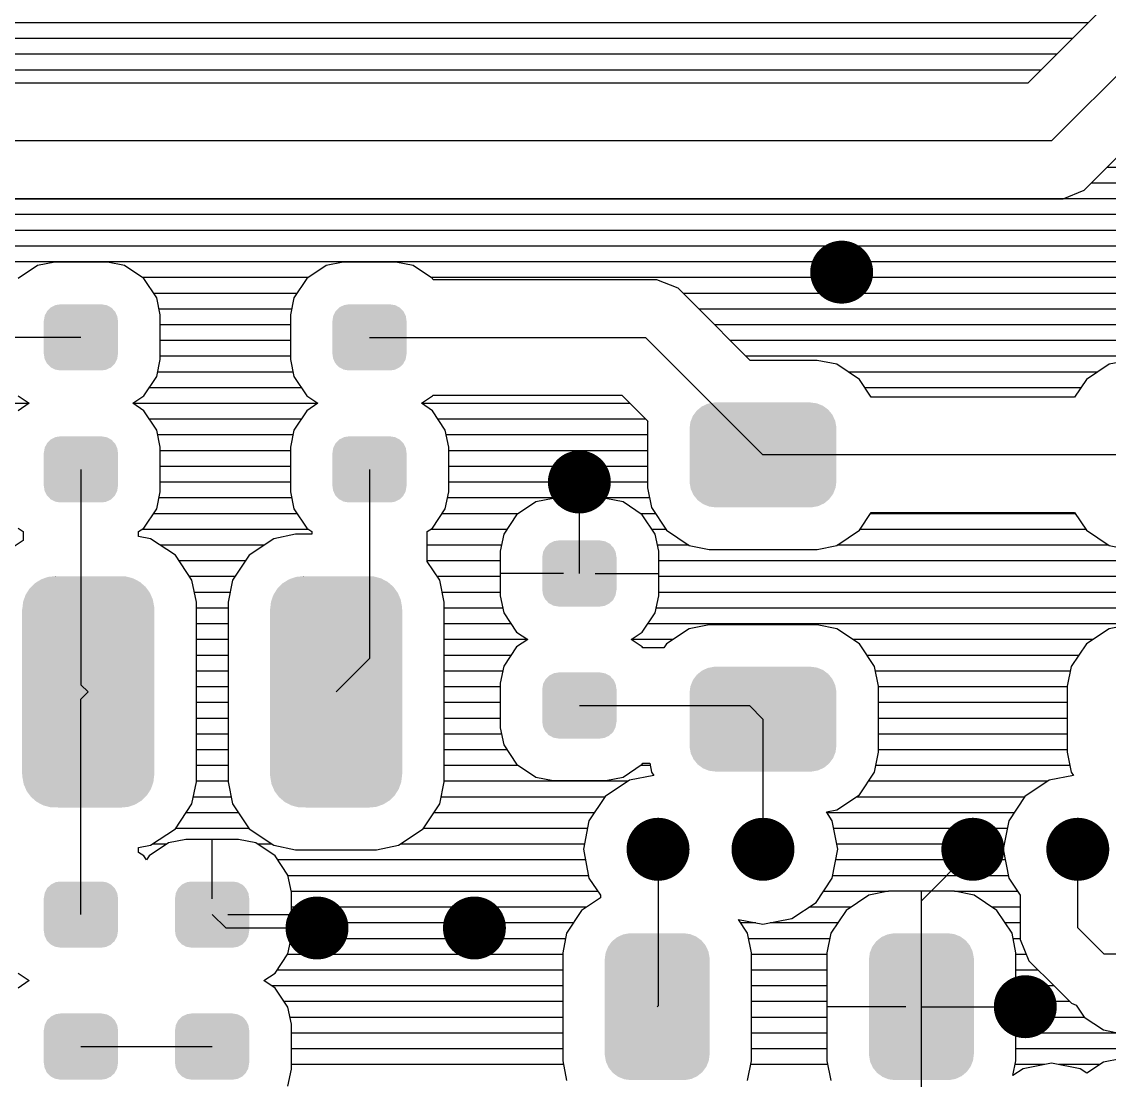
# Model space of a CAD drawing. Extents: x 295 to 953, y 10 to 290.
# Drawn here: x 609.2 to 639.47, y 106.62 to 136.09 of the extents above; entities that cross this region are included whole.
import ezdxf

# ---------------------------------------------------------------- set-up
doc = ezdxf.new("R2010")
doc.units = 0
doc.header["$LTSCALE"] = 5
doc.header["$MEASUREMENT"] = 0
doc.layers.get('0').update_dxf_attribs({"linetype": 'CONTINUOUS', "lineweight": 25})
doc.layers.add('DV-PEI-A6_BOT', color=7, linetype='CONTINUOUS')

msp = doc.modelspace()

# ---------------------------------------------------------------- linework, layer by layer
at = {"const_width": 0.876}
for points in [[(632.462, 129.117, -1), (631.586, 129.117, -1)], [(625.16, 123.275, -1), (624.284, 123.275, -1)], [(627.351, 113.052, -1), (626.474, 113.052, -1)], [(630.272, 113.052, -1), (629.395, 113.052, -1)], [(636.114, 113.052, -1), (635.237, 113.052, -1)], [(639.035, 113.052, -1), (638.158, 113.052, -1)], [(617.857, 110.861, -1), (616.981, 110.861, -1)], [(622.239, 110.861, -1), (621.363, 110.861, -1)], [(637.574, 108.67, -1), (636.698, 108.67, -1)]]:
    msp.add_lwpolyline(points, format="xyb", close=True, dxfattribs=at)
for points in [[(611.784, 128.036), (611.695, 128.128), (609.906, 128.036), (610.002, 128.128)], [(611.695, 128.128), (611.678, 128.138), (610.002, 128.128), (610.011, 128.138)], [(611.678, 128.138), (611.566, 128.197), (610.011, 128.138), (610.133, 128.197)], [(611.566, 128.197), (611.538, 128.201), (610.133, 128.197), (610.142, 128.201)], [(611.538, 128.201), (611.422, 128.221), (610.142, 128.201), (610.271, 128.221)], [(619.817, 128.036), (619.728, 128.128), (617.939, 128.036), (618.034, 128.128)], [(619.728, 128.128), (619.711, 128.138), (618.034, 128.128), (618.044, 128.138)], [(619.711, 128.138), (619.599, 128.197), (618.044, 128.138), (618.165, 128.197)], [(619.599, 128.197), (619.571, 128.201), (618.165, 128.197), (618.175, 128.201)], [(619.571, 128.201), (619.455, 128.221), (618.175, 128.201), (618.304, 128.221)], [(611.881, 126.839), (611.881, 127.762), (609.813, 126.839), (609.813, 127.762)], [(611.878, 127.762), (611.859, 127.892), (609.816, 127.762), (609.837, 127.892)], [(611.859, 127.892), (611.852, 127.906), (609.837, 127.892), (609.839, 127.906)], [(611.852, 127.906), (611.796, 128.023), (609.839, 127.906), (609.9, 128.023)], [(611.796, 128.023), (611.784, 128.036), (609.9, 128.023), (609.906, 128.036)], [(619.914, 126.839), (619.914, 127.762), (617.846, 126.839), (617.846, 127.762)], [(619.911, 127.762), (619.892, 127.892), (617.849, 127.762), (617.869, 127.892)], [(619.892, 127.892), (619.885, 127.906), (617.869, 127.892), (617.872, 127.906)], [(619.885, 127.906), (619.829, 128.023), (617.872, 127.906), (617.933, 128.023)], [(619.829, 128.023), (619.817, 128.036), (617.933, 128.023), (617.939, 128.036)], [(611.857, 126.71), (611.878, 126.839), (609.834, 126.71), (609.816, 126.839)], [(611.855, 126.695), (611.857, 126.71), (609.841, 126.695), (609.834, 126.71)], [(611.794, 126.578), (611.855, 126.695), (609.897, 126.578), (609.841, 126.695)], [(611.788, 126.566), (611.794, 126.578), (609.909, 126.566), (609.897, 126.578)], [(611.692, 126.473), (611.788, 126.566), (609.999, 126.473), (609.909, 126.566)], [(619.89, 126.71), (619.911, 126.839), (617.867, 126.71), (617.849, 126.839)], [(619.888, 126.695), (619.89, 126.71), (617.874, 126.695), (617.867, 126.71)], [(619.827, 126.578), (619.888, 126.695), (617.93, 126.578), (617.874, 126.695)], [(619.82, 126.566), (619.827, 126.578), (617.942, 126.566), (617.93, 126.578)], [(619.725, 126.473), (619.82, 126.566), (618.031, 126.473), (617.942, 126.566)], [(611.683, 126.464), (611.692, 126.473), (610.016, 126.464), (609.999, 126.473)], [(611.561, 126.405), (611.683, 126.464), (610.128, 126.405), (610.016, 126.464)], [(611.552, 126.4), (611.561, 126.405), (610.155, 126.4), (610.128, 126.405)], [(611.422, 126.381), (611.552, 126.4), (610.271, 126.381), (610.155, 126.4)], [(619.716, 126.464), (619.725, 126.473), (618.048, 126.464), (618.031, 126.473)], [(619.594, 126.405), (619.716, 126.464), (618.16, 126.405), (618.048, 126.464)], [(619.584, 126.4), (619.594, 126.405), (618.188, 126.4), (618.16, 126.405)], [(619.455, 126.381), (619.584, 126.4), (618.304, 126.381), (618.188, 126.4)], [(631.651, 125.289), (631.528, 125.379), (628.022, 125.289), (628.132, 125.379)], [(631.528, 125.379), (631.502, 125.398), (628.132, 125.379), (628.174, 125.398)], [(631.502, 125.398), (631.357, 125.456), (628.174, 125.398), (628.3, 125.456)], [(631.357, 125.456), (631.331, 125.466), (628.3, 125.456), (628.358, 125.466)], [(631.331, 125.466), (631.156, 125.489), (628.358, 125.466), (628.481, 125.489)], [(631.156, 125.489), (631.148, 125.49), (628.481, 125.489), (628.519, 125.49)], [(631.844, 124.979), (631.782, 125.113), (627.827, 124.979), (627.88, 125.113)], [(631.782, 125.113), (631.767, 125.146), (627.88, 125.113), (627.904, 125.146)], [(631.767, 125.146), (631.673, 125.262), (627.904, 125.146), (627.989, 125.262)], [(631.673, 125.262), (631.651, 125.289), (627.989, 125.262), (628.022, 125.289)], [(631.878, 124.759), (631.877, 124.797), (627.789, 124.759), (627.794, 124.797)], [(631.878, 123.299), (631.878, 124.759), (627.789, 123.299), (627.789, 124.759)], [(631.877, 124.797), (631.851, 124.942), (627.794, 124.797), (627.812, 124.942)], [(631.851, 124.942), (631.844, 124.979), (627.812, 124.942), (627.827, 124.979)], [(611.784, 124.361), (611.695, 124.454), (609.906, 124.361), (610.002, 124.454)], [(611.695, 124.454), (611.678, 124.463), (610.002, 124.454), (610.011, 124.463)], [(611.678, 124.463), (611.566, 124.522), (610.011, 124.463), (610.133, 124.522)], [(611.566, 124.522), (611.538, 124.527), (610.133, 124.522), (610.142, 124.527)], [(611.538, 124.527), (611.422, 124.546), (610.142, 124.527), (610.271, 124.546)], [(619.817, 124.361), (619.728, 124.454), (617.939, 124.361), (618.034, 124.454)], [(619.728, 124.454), (619.711, 124.463), (618.034, 124.454), (618.044, 124.463)], [(619.711, 124.463), (619.599, 124.522), (618.044, 124.463), (618.165, 124.522)], [(619.599, 124.522), (619.571, 124.527), (618.165, 124.522), (618.175, 124.527)], [(619.571, 124.527), (619.455, 124.546), (618.175, 124.527), (618.304, 124.546)], [(611.878, 124.088), (611.859, 124.217), (609.816, 124.088), (609.837, 124.217)], [(611.859, 124.217), (611.852, 124.232), (609.837, 124.217), (609.839, 124.232)], [(611.852, 124.232), (611.796, 124.349), (609.839, 124.232), (609.9, 124.349)], [(611.796, 124.349), (611.784, 124.361), (609.9, 124.349), (609.906, 124.361)], [(619.911, 124.088), (619.892, 124.217), (617.849, 124.088), (617.869, 124.217)], [(619.892, 124.217), (619.885, 124.232), (617.869, 124.217), (617.872, 124.232)], [(619.885, 124.232), (619.829, 124.349), (617.872, 124.232), (617.933, 124.349)], [(619.829, 124.349), (619.817, 124.361), (617.933, 124.349), (617.939, 124.361)], [(611.881, 123.165), (611.881, 124.088), (609.813, 123.165), (609.813, 124.088)], [(619.914, 123.165), (619.914, 124.088), (617.846, 123.165), (617.846, 124.088)], [(631.873, 123.261), (631.878, 123.299), (627.79, 123.261), (627.789, 123.299)], [(631.855, 123.116), (631.873, 123.261), (627.816, 123.116), (627.79, 123.261)], [(611.857, 123.035), (611.878, 123.165), (609.834, 123.035), (609.816, 123.165)], [(611.855, 123.02), (611.857, 123.035), (609.841, 123.02), (609.834, 123.035)], [(611.794, 122.903), (611.855, 123.02), (609.897, 122.903), (609.841, 123.02)], [(619.89, 123.035), (619.911, 123.165), (617.867, 123.035), (617.849, 123.165)], [(619.888, 123.02), (619.89, 123.035), (617.874, 123.02), (617.867, 123.035)], [(619.827, 122.903), (619.888, 123.02), (617.93, 122.903), (617.874, 123.02)], [(631.84, 123.08), (631.855, 123.116), (627.822, 123.08), (627.816, 123.116)], [(631.787, 122.945), (631.84, 123.08), (627.885, 122.945), (627.822, 123.08)], [(631.763, 122.912), (631.787, 122.945), (627.9, 122.912), (627.885, 122.945)], [(631.677, 122.796), (631.763, 122.912), (627.994, 122.796), (627.9, 122.912)], [(611.788, 122.891), (611.794, 122.903), (609.909, 122.891), (609.897, 122.903)], [(611.692, 122.798), (611.788, 122.891), (609.999, 122.798), (609.909, 122.891)], [(611.683, 122.789), (611.692, 122.798), (610.016, 122.789), (609.999, 122.798)], [(611.561, 122.73), (611.683, 122.789), (610.128, 122.73), (610.016, 122.789)], [(611.552, 122.725), (611.561, 122.73), (610.155, 122.725), (610.128, 122.73)], [(611.422, 122.706), (611.552, 122.725), (610.271, 122.706), (610.155, 122.725)], [(619.82, 122.891), (619.827, 122.903), (617.942, 122.891), (617.93, 122.903)], [(619.725, 122.798), (619.82, 122.891), (618.031, 122.798), (617.942, 122.891)], [(619.716, 122.789), (619.725, 122.798), (618.048, 122.789), (618.031, 122.798)], [(619.594, 122.73), (619.716, 122.789), (618.16, 122.73), (618.048, 122.789)], [(619.584, 122.725), (619.594, 122.73), (618.188, 122.725), (618.16, 122.73)], [(619.455, 122.706), (619.584, 122.725), (618.304, 122.706), (618.188, 122.725)], [(631.645, 122.769), (631.677, 122.796), (628.016, 122.769), (627.994, 122.796)], [(631.535, 122.679), (631.645, 122.769), (628.139, 122.679), (628.016, 122.769)], [(631.493, 122.66), (631.535, 122.679), (628.165, 122.66), (628.139, 122.679)], [(631.367, 122.602), (631.493, 122.66), (628.31, 122.602), (628.165, 122.66)], [(631.309, 122.592), (631.367, 122.602), (628.336, 122.592), (628.31, 122.602)], [(631.186, 122.57), (631.309, 122.592), (628.511, 122.57), (628.336, 122.592)], [(631.148, 122.569), (631.186, 122.57), (628.519, 122.569), (628.511, 122.57)], [(625.727, 121.334), (625.671, 121.451), (623.714, 121.334), (623.775, 121.451)], [(625.671, 121.451), (625.659, 121.463), (623.775, 121.451), (623.781, 121.463)], [(625.659, 121.463), (625.57, 121.556), (623.781, 121.463), (623.876, 121.556)], [(625.57, 121.556), (625.553, 121.565), (623.876, 121.556), (623.886, 121.565)], [(625.553, 121.565), (625.441, 121.624), (623.886, 121.565), (624.007, 121.624)], [(625.441, 121.624), (625.413, 121.629), (624.007, 121.624), (624.017, 121.629)], [(625.413, 121.629), (625.297, 121.649), (624.017, 121.629), (624.146, 121.649)], [(625.756, 120.267), (625.756, 121.19), (623.688, 120.267), (623.688, 121.19)], [(625.753, 121.19), (625.734, 121.319), (623.691, 121.19), (623.711, 121.319)], [(625.734, 121.319), (625.727, 121.334), (623.711, 121.319), (623.714, 121.334)], [(612.531, 120.457), (612.486, 120.496), (609.564, 120.457), (609.627, 120.496)], [(612.486, 120.496), (612.352, 120.566), (609.627, 120.496), (609.74, 120.566)], [(612.352, 120.566), (612.302, 120.593), (609.74, 120.566), (609.816, 120.593)], [(612.302, 120.593), (612.148, 120.634), (609.816, 120.593), (609.935, 120.634)], [(612.148, 120.634), (612.102, 120.646), (609.935, 120.634), (610.05, 120.646)], [(612.102, 120.646), (611.895, 120.652), (610.05, 120.646), (610.115, 120.652)], [(610.206, 120.652), (610.141, 120.655), (610.115, 120.652), (610.141, 120.655)], [(619.431, 120.457), (619.385, 120.496), (616.463, 120.457), (616.526, 120.496)], [(619.385, 120.496), (619.252, 120.566), (616.526, 120.496), (616.639, 120.566)], [(619.252, 120.566), (619.202, 120.593), (616.639, 120.566), (616.716, 120.593)], [(619.202, 120.593), (619.047, 120.634), (616.716, 120.593), (616.835, 120.634)], [(619.047, 120.634), (619.002, 120.646), (616.835, 120.634), (616.95, 120.646)], [(619.002, 120.646), (618.795, 120.652), (616.95, 120.646), (617.014, 120.652)], [(617.105, 120.652), (617.041, 120.655), (617.014, 120.652), (617.041, 120.655)], [(612.791, 120.136), (612.766, 120.195), (609.306, 120.136), (609.343, 120.195)], [(612.766, 120.195), (612.68, 120.311), (609.343, 120.195), (609.417, 120.311)], [(612.68, 120.311), (612.643, 120.361), (609.417, 120.311), (609.467, 120.361)], [(612.643, 120.361), (612.531, 120.457), (609.467, 120.361), (609.564, 120.457)], [(619.691, 120.136), (619.665, 120.195), (616.206, 120.136), (616.243, 120.195)], [(619.665, 120.195), (619.579, 120.311), (616.243, 120.195), (616.316, 120.311)], [(619.579, 120.311), (619.542, 120.361), (616.316, 120.311), (616.367, 120.361)], [(619.542, 120.361), (619.431, 120.457), (616.367, 120.361), (616.463, 120.457)], [(625.732, 120.137), (625.753, 120.267), (623.709, 120.137), (623.691, 120.267)], [(612.886, 119.801), (612.86, 119.941), (609.222, 119.801), (609.237, 119.941)], [(612.86, 119.941), (612.848, 120.005), (609.237, 119.941), (609.26, 120.005)], [(612.848, 120.005), (612.791, 120.136), (609.26, 120.005), (609.306, 120.136)], [(619.786, 119.801), (619.76, 119.941), (616.121, 119.801), (616.137, 119.941)], [(619.76, 119.941), (619.748, 120.005), (616.137, 119.941), (616.159, 120.005)], [(619.748, 120.005), (619.691, 120.136), (616.159, 120.005), (616.206, 120.136)], [(625.73, 120.123), (625.732, 120.137), (623.716, 120.123), (623.709, 120.137)], [(625.669, 120.006), (625.73, 120.123), (623.772, 120.006), (623.716, 120.123)], [(625.662, 119.993), (625.669, 120.006), (623.784, 119.993), (623.772, 120.006)], [(625.567, 119.901), (625.662, 119.993), (623.873, 119.901), (623.784, 119.993)], [(625.558, 119.892), (625.567, 119.901), (623.89, 119.892), (623.873, 119.901)], [(625.436, 119.832), (625.558, 119.892), (624.002, 119.832), (623.89, 119.892)], [(612.892, 115.135), (612.892, 119.732), (609.211, 115.135), (609.211, 119.732)], [(612.889, 119.735), (612.886, 119.801), (609.214, 119.735), (609.222, 119.801)], [(612.889, 119.732), (612.889, 119.735), (609.214, 119.732), (609.214, 119.735)], [(619.791, 115.135), (619.791, 119.732), (616.111, 115.135), (616.111, 119.732)], [(619.788, 119.735), (619.786, 119.801), (616.113, 119.735), (616.121, 119.801)], [(619.788, 119.732), (619.788, 119.735), (616.113, 119.732), (616.113, 119.735)], [(625.426, 119.828), (625.436, 119.832), (624.03, 119.828), (624.002, 119.832)], [(625.297, 119.808), (625.426, 119.828), (624.146, 119.808), (624.03, 119.828)], [(631.502, 118.043), (631.357, 118.101), (628.174, 118.043), (628.3, 118.101)], [(631.357, 118.101), (631.331, 118.111), (628.3, 118.101), (628.358, 118.111)], [(631.331, 118.111), (631.156, 118.134), (628.358, 118.111), (628.481, 118.134)], [(631.156, 118.134), (631.148, 118.135), (628.481, 118.134), (628.519, 118.135)], [(625.727, 117.659), (625.671, 117.776), (623.714, 117.659), (623.775, 117.776)], [(625.671, 117.776), (625.659, 117.789), (623.775, 117.776), (623.781, 117.789)], [(625.659, 117.789), (625.57, 117.882), (623.781, 117.789), (623.876, 117.882)], [(625.57, 117.882), (625.553, 117.891), (623.876, 117.882), (623.886, 117.891)], [(625.553, 117.891), (625.441, 117.95), (623.886, 117.891), (624.007, 117.95)], [(625.441, 117.95), (625.413, 117.954), (624.007, 117.95), (624.017, 117.954)], [(625.413, 117.954), (625.297, 117.974), (624.017, 117.954), (624.146, 117.974)], [(631.782, 117.758), (631.767, 117.791), (627.88, 117.758), (627.904, 117.791)], [(631.767, 117.791), (631.673, 117.907), (627.904, 117.791), (627.989, 117.907)], [(631.673, 117.907), (631.651, 117.934), (627.989, 117.907), (628.022, 117.934)], [(631.651, 117.934), (631.528, 118.024), (628.022, 117.934), (628.132, 118.024)], [(631.528, 118.024), (631.502, 118.043), (628.132, 118.024), (628.174, 118.043)], [(625.756, 116.592), (625.756, 117.515), (623.688, 116.592), (623.688, 117.515)], [(625.753, 117.515), (625.734, 117.645), (623.691, 117.515), (623.711, 117.645)], [(625.734, 117.645), (625.727, 117.659), (623.711, 117.645), (623.714, 117.659)], [(631.877, 117.442), (631.851, 117.587), (627.794, 117.442), (627.812, 117.587)], [(631.851, 117.587), (631.844, 117.624), (627.812, 117.587), (627.827, 117.624)], [(631.844, 117.624), (631.782, 117.758), (627.827, 117.624), (627.88, 117.758)], [(631.878, 117.404), (631.877, 117.442), (627.789, 117.404), (627.794, 117.442)], [(631.878, 115.944), (631.878, 117.404), (627.789, 115.944), (627.789, 117.404)], [(625.732, 116.463), (625.753, 116.592), (623.709, 116.463), (623.691, 116.592)], [(625.73, 116.448), (625.732, 116.463), (623.716, 116.448), (623.709, 116.463)], [(625.669, 116.331), (625.73, 116.448), (623.772, 116.331), (623.716, 116.448)], [(625.662, 116.319), (625.669, 116.331), (623.784, 116.319), (623.772, 116.331)], [(625.567, 116.226), (625.662, 116.319), (623.873, 116.226), (623.784, 116.319)], [(625.558, 116.217), (625.567, 116.226), (623.89, 116.217), (623.873, 116.226)], [(625.436, 116.158), (625.558, 116.217), (624.002, 116.158), (623.89, 116.217)], [(625.426, 116.153), (625.436, 116.158), (624.03, 116.153), (624.002, 116.158)], [(625.297, 116.134), (625.426, 116.153), (624.146, 116.134), (624.03, 116.153)], [(631.873, 115.906), (631.878, 115.944), (627.79, 115.906), (627.789, 115.944)], [(631.855, 115.761), (631.873, 115.906), (627.816, 115.761), (627.79, 115.906)], [(631.84, 115.724), (631.855, 115.761), (627.822, 115.724), (627.816, 115.761)], [(631.787, 115.59), (631.84, 115.724), (627.885, 115.59), (627.822, 115.724)], [(631.763, 115.557), (631.787, 115.59), (627.9, 115.557), (627.885, 115.59)], [(631.677, 115.441), (631.763, 115.557), (627.994, 115.441), (627.9, 115.557)], [(631.645, 115.414), (631.677, 115.441), (628.016, 115.414), (627.994, 115.441)], [(631.535, 115.324), (631.645, 115.414), (628.139, 115.324), (628.016, 115.414)], [(612.889, 115.132), (612.889, 115.135), (609.214, 115.132), (609.214, 115.135)], [(612.881, 115.066), (612.889, 115.132), (609.216, 115.066), (609.214, 115.132)], [(612.865, 114.926), (612.881, 115.066), (609.243, 114.926), (609.216, 115.066)], [(619.788, 115.132), (619.788, 115.135), (616.113, 115.132), (616.113, 115.135)], [(619.781, 115.066), (619.788, 115.132), (616.116, 115.066), (616.113, 115.132)], [(619.765, 114.926), (619.781, 115.066), (616.142, 114.926), (616.116, 115.066)], [(631.493, 115.305), (631.535, 115.324), (628.165, 115.305), (628.139, 115.324)], [(631.367, 115.247), (631.493, 115.305), (628.31, 115.247), (628.165, 115.305)], [(631.309, 115.237), (631.367, 115.247), (628.336, 115.237), (628.31, 115.247)], [(631.186, 115.215), (631.309, 115.237), (628.511, 115.215), (628.336, 115.237)], [(631.148, 115.214), (631.186, 115.215), (628.519, 115.214), (628.511, 115.215)], [(612.843, 114.862), (612.865, 114.926), (609.254, 114.862), (609.243, 114.926)], [(612.797, 114.731), (612.843, 114.862), (609.312, 114.731), (609.254, 114.862)], [(619.742, 114.862), (619.765, 114.926), (616.154, 114.862), (616.142, 114.926)], [(619.696, 114.731), (619.742, 114.862), (616.211, 114.731), (616.154, 114.862)], [(612.76, 114.672), (612.797, 114.731), (609.337, 114.672), (609.312, 114.731)], [(612.686, 114.556), (612.76, 114.672), (609.423, 114.556), (609.337, 114.672)], [(612.636, 114.506), (612.686, 114.556), (609.46, 114.506), (609.423, 114.556)], [(612.539, 114.41), (612.636, 114.506), (609.571, 114.41), (609.46, 114.506)], [(619.659, 114.672), (619.696, 114.731), (616.236, 114.672), (616.211, 114.731)], [(619.585, 114.556), (619.659, 114.672), (616.322, 114.556), (616.236, 114.672)], [(619.535, 114.506), (619.585, 114.556), (616.359, 114.506), (616.322, 114.556)], [(619.439, 114.41), (619.535, 114.506), (616.471, 114.41), (616.359, 114.506)], [(612.476, 114.371), (612.539, 114.41), (609.617, 114.371), (609.571, 114.41)], [(612.363, 114.301), (612.476, 114.371), (609.75, 114.301), (609.617, 114.371)], [(612.287, 114.274), (612.363, 114.301), (609.8, 114.274), (609.75, 114.301)], [(612.167, 114.233), (612.287, 114.274), (609.955, 114.233), (609.8, 114.274)], [(612.054, 114.221), (612.167, 114.233), (610, 114.221), (609.955, 114.233)], [(611.989, 114.215), (612.054, 114.221), (610.207, 114.215), (610, 114.221)], [(611.962, 114.212), (611.989, 114.215), (611.962, 114.212), (611.895, 114.215)], [(619.375, 114.371), (619.439, 114.41), (616.516, 114.371), (616.471, 114.41)], [(619.263, 114.301), (619.375, 114.371), (616.65, 114.301), (616.516, 114.371)], [(619.186, 114.274), (619.263, 114.301), (616.7, 114.274), (616.65, 114.301)], [(619.067, 114.233), (619.186, 114.274), (616.855, 114.233), (616.7, 114.274)], [(618.953, 114.221), (619.067, 114.233), (616.9, 114.221), (616.855, 114.233)], [(618.888, 114.215), (618.953, 114.221), (617.107, 114.215), (616.9, 114.221)], [(618.861, 114.212), (618.888, 114.215), (618.861, 114.212), (618.795, 114.215)], [(611.784, 111.97), (611.695, 112.063), (609.906, 111.97), (610.002, 112.063)], [(611.695, 112.063), (611.678, 112.072), (610.002, 112.063), (610.011, 112.072)], [(611.678, 112.072), (611.566, 112.131), (610.011, 112.072), (610.133, 112.131)], [(611.566, 112.131), (611.538, 112.136), (610.133, 112.131), (610.142, 112.136)], [(611.538, 112.136), (611.422, 112.155), (610.142, 112.136), (610.271, 112.155)], [(615.436, 111.97), (615.347, 112.063), (613.558, 111.97), (613.653, 112.063)], [(615.347, 112.063), (615.329, 112.072), (613.653, 112.063), (613.662, 112.072)], [(615.329, 112.072), (615.218, 112.131), (613.662, 112.072), (613.784, 112.131)], [(615.218, 112.131), (615.19, 112.136), (613.784, 112.131), (613.793, 112.136)], [(615.19, 112.136), (615.074, 112.155), (613.793, 112.136), (613.923, 112.155)], [(611.878, 111.697), (611.859, 111.826), (609.816, 111.697), (609.837, 111.826)], [(611.859, 111.826), (611.852, 111.841), (609.837, 111.826), (609.839, 111.841)], [(611.852, 111.841), (611.796, 111.958), (609.839, 111.841), (609.9, 111.958)], [(611.796, 111.958), (611.784, 111.97), (609.9, 111.958), (609.906, 111.97)], [(615.529, 111.697), (615.511, 111.826), (613.467, 111.697), (613.488, 111.826)], [(615.511, 111.826), (615.504, 111.841), (613.488, 111.826), (613.49, 111.841)], [(615.504, 111.841), (615.448, 111.958), (613.49, 111.841), (613.551, 111.958)], [(615.448, 111.958), (615.436, 111.97), (613.551, 111.958), (613.558, 111.97)], [(611.881, 110.774), (611.881, 111.697), (609.813, 110.774), (609.813, 111.697)], [(615.532, 110.774), (615.532, 111.697), (613.464, 110.774), (613.464, 111.697)], [(611.857, 110.644), (611.878, 110.774), (609.834, 110.644), (609.816, 110.774)], [(611.855, 110.63), (611.857, 110.644), (609.841, 110.63), (609.834, 110.644)], [(611.794, 110.513), (611.855, 110.63), (609.897, 110.513), (609.841, 110.63)], [(611.788, 110.5), (611.794, 110.513), (609.909, 110.5), (609.897, 110.513)], [(611.692, 110.407), (611.788, 110.5), (609.999, 110.407), (609.909, 110.5)], [(615.508, 110.644), (615.529, 110.774), (613.486, 110.644), (613.467, 110.774)], [(615.506, 110.63), (615.508, 110.644), (613.493, 110.63), (613.486, 110.644)], [(615.445, 110.513), (615.506, 110.63), (613.549, 110.513), (613.493, 110.63)], [(615.439, 110.5), (615.445, 110.513), (613.561, 110.5), (613.549, 110.513)], [(615.343, 110.407), (615.439, 110.5), (613.65, 110.407), (613.561, 110.5)], [(628.144, 110.488), (628.122, 110.515), (625.629, 110.488), (625.662, 110.515)], [(628.122, 110.515), (628, 110.604), (625.662, 110.515), (625.772, 110.604)], [(628, 110.604), (627.973, 110.624), (625.772, 110.604), (625.814, 110.624)], [(627.973, 110.624), (627.828, 110.681), (625.814, 110.624), (625.939, 110.681)], [(627.828, 110.681), (627.802, 110.692), (625.939, 110.681), (625.997, 110.692)], [(627.802, 110.692), (627.627, 110.714), (625.997, 110.692), (626.121, 110.714)], [(627.627, 110.714), (627.619, 110.715), (626.121, 110.714), (626.159, 110.715)], [(635.499, 110.488), (635.477, 110.515), (632.984, 110.488), (633.017, 110.515)], [(635.477, 110.515), (635.355, 110.604), (633.017, 110.515), (633.127, 110.604)], [(635.355, 110.604), (635.329, 110.624), (633.127, 110.604), (633.169, 110.624)], [(635.329, 110.624), (635.183, 110.681), (633.169, 110.624), (633.295, 110.681)], [(635.183, 110.681), (635.157, 110.692), (633.295, 110.681), (633.352, 110.692)], [(635.157, 110.692), (634.982, 110.714), (633.352, 110.692), (633.476, 110.714)], [(634.982, 110.714), (634.974, 110.715), (633.476, 110.714), (633.514, 110.715)], [(611.683, 110.398), (611.692, 110.407), (610.016, 110.398), (609.999, 110.407)], [(611.561, 110.339), (611.683, 110.398), (610.128, 110.339), (610.016, 110.398)], [(611.552, 110.334), (611.561, 110.339), (610.155, 110.334), (610.128, 110.339)], [(611.422, 110.315), (611.552, 110.334), (610.271, 110.315), (610.155, 110.334)], [(615.334, 110.398), (615.343, 110.407), (613.667, 110.398), (613.65, 110.407)], [(615.213, 110.339), (615.334, 110.398), (613.779, 110.339), (613.667, 110.398)], [(615.203, 110.334), (615.213, 110.339), (613.807, 110.334), (613.779, 110.339)], [(615.074, 110.315), (615.203, 110.334), (613.923, 110.315), (613.807, 110.334)], [(628.322, 110.168), (628.316, 110.204), (625.452, 110.168), (625.466, 110.204)], [(628.316, 110.204), (628.254, 110.339), (625.466, 110.204), (625.52, 110.339)], [(628.254, 110.339), (628.239, 110.372), (625.52, 110.339), (625.544, 110.372)], [(628.239, 110.372), (628.144, 110.488), (625.544, 110.372), (625.629, 110.488)], [(635.677, 110.168), (635.671, 110.204), (632.807, 110.168), (632.821, 110.204)], [(635.671, 110.204), (635.609, 110.339), (632.821, 110.204), (632.875, 110.339)], [(635.609, 110.339), (635.594, 110.372), (632.875, 110.339), (632.899, 110.372)], [(635.594, 110.372), (635.499, 110.488), (632.899, 110.372), (632.984, 110.488)], [(628.35, 109.985), (628.349, 110.023), (625.429, 109.985), (625.433, 110.023)], [(628.35, 107.356), (628.35, 109.985), (625.429, 107.356), (625.429, 109.985)], [(628.349, 110.023), (628.322, 110.168), (625.433, 110.023), (625.452, 110.168)], [(635.705, 109.985), (635.704, 110.023), (632.784, 109.985), (632.788, 110.023)], [(635.705, 107.356), (635.705, 109.985), (632.784, 107.356), (632.784, 109.985)], [(635.704, 110.023), (635.677, 110.168), (632.788, 110.023), (632.807, 110.168)], [(611.784, 108.296), (611.695, 108.388), (609.906, 108.296), (610.002, 108.388)], [(611.695, 108.388), (611.678, 108.397), (610.002, 108.388), (610.011, 108.397)], [(611.678, 108.397), (611.566, 108.456), (610.011, 108.397), (610.133, 108.456)], [(611.566, 108.456), (611.538, 108.461), (610.133, 108.456), (610.142, 108.461)], [(611.538, 108.461), (611.422, 108.481), (610.142, 108.461), (610.271, 108.481)], [(615.436, 108.296), (615.347, 108.388), (613.558, 108.296), (613.653, 108.388)], [(615.347, 108.388), (615.329, 108.397), (613.653, 108.388), (613.662, 108.397)], [(615.329, 108.397), (615.218, 108.456), (613.662, 108.397), (613.784, 108.456)], [(615.218, 108.456), (615.19, 108.461), (613.784, 108.456), (613.793, 108.461)], [(615.19, 108.461), (615.074, 108.481), (613.793, 108.461), (613.923, 108.481)], [(611.878, 108.022), (611.859, 108.151), (609.816, 108.022), (609.837, 108.151)], [(611.859, 108.151), (611.852, 108.166), (609.837, 108.151), (609.839, 108.166)], [(611.852, 108.166), (611.796, 108.283), (609.839, 108.166), (609.9, 108.283)], [(611.796, 108.283), (611.784, 108.296), (609.9, 108.283), (609.906, 108.296)], [(615.529, 108.022), (615.511, 108.151), (613.467, 108.022), (613.488, 108.151)], [(615.511, 108.151), (615.504, 108.166), (613.488, 108.151), (613.49, 108.166)], [(615.504, 108.166), (615.448, 108.283), (613.49, 108.166), (613.551, 108.283)], [(615.448, 108.283), (615.436, 108.296), (613.551, 108.283), (613.558, 108.296)], [(611.881, 107.099), (611.881, 108.022), (609.813, 107.099), (609.813, 108.022)], [(615.532, 107.099), (615.532, 108.022), (613.464, 107.099), (613.464, 108.022)], [(628.345, 107.318), (628.35, 107.356), (625.43, 107.318), (625.429, 107.356)], [(628.326, 107.173), (628.345, 107.318), (625.456, 107.173), (625.43, 107.318)], [(628.312, 107.137), (628.326, 107.173), (625.462, 107.137), (625.456, 107.173)], [(635.7, 107.318), (635.705, 107.356), (632.785, 107.318), (632.784, 107.356)], [(635.681, 107.173), (635.7, 107.318), (632.811, 107.173), (632.785, 107.318)], [(635.667, 107.137), (635.681, 107.173), (632.817, 107.137), (632.811, 107.173)], [(611.857, 106.97), (611.878, 107.099), (609.834, 106.97), (609.816, 107.099)], [(611.855, 106.955), (611.857, 106.97), (609.841, 106.955), (609.834, 106.97)], [(611.794, 106.838), (611.855, 106.955), (609.897, 106.838), (609.841, 106.955)], [(615.508, 106.97), (615.529, 107.099), (613.486, 106.97), (613.467, 107.099)], [(615.506, 106.955), (615.508, 106.97), (613.493, 106.955), (613.486, 106.97)], [(615.445, 106.838), (615.506, 106.955), (613.549, 106.838), (613.493, 106.955)], [(628.258, 107.002), (628.312, 107.137), (625.524, 107.002), (625.462, 107.137)], [(628.234, 106.969), (628.258, 107.002), (625.539, 106.969), (625.524, 107.002)], [(628.149, 106.853), (628.234, 106.969), (625.634, 106.853), (625.539, 106.969)], [(635.613, 107.002), (635.667, 107.137), (632.879, 107.002), (632.817, 107.137)], [(635.589, 106.969), (635.613, 107.002), (632.894, 106.969), (632.879, 107.002)], [(635.504, 106.853), (635.589, 106.969), (632.989, 106.853), (632.894, 106.969)], [(611.788, 106.825), (611.794, 106.838), (609.909, 106.825), (609.897, 106.838)], [(611.692, 106.733), (611.788, 106.825), (609.999, 106.733), (609.909, 106.825)], [(611.683, 106.724), (611.692, 106.733), (610.016, 106.724), (609.999, 106.733)], [(611.561, 106.665), (611.683, 106.724), (610.128, 106.665), (610.016, 106.724)], [(611.552, 106.66), (611.561, 106.665), (610.155, 106.66), (610.128, 106.665)], [(611.422, 106.64), (611.552, 106.66), (610.271, 106.64), (610.155, 106.66)], [(615.439, 106.825), (615.445, 106.838), (613.561, 106.825), (613.549, 106.838)], [(615.343, 106.733), (615.439, 106.825), (613.65, 106.733), (613.561, 106.825)], [(615.334, 106.724), (615.343, 106.733), (613.667, 106.724), (613.65, 106.733)], [(615.213, 106.665), (615.334, 106.724), (613.779, 106.665), (613.667, 106.724)], [(615.203, 106.66), (615.213, 106.665), (613.807, 106.66), (613.779, 106.665)], [(615.074, 106.64), (615.203, 106.66), (613.923, 106.64), (613.807, 106.66)], [(628.116, 106.826), (628.149, 106.853), (625.656, 106.826), (625.634, 106.853)], [(628.006, 106.737), (628.116, 106.826), (625.778, 106.737), (625.656, 106.826)], [(627.964, 106.717), (628.006, 106.737), (625.805, 106.717), (625.778, 106.737)], [(627.839, 106.66), (627.964, 106.717), (625.95, 106.66), (625.805, 106.717)], [(627.781, 106.649), (627.839, 106.66), (625.976, 106.649), (625.95, 106.66)], [(627.657, 106.627), (627.781, 106.649), (626.151, 106.627), (625.976, 106.649)], [(627.619, 106.626), (627.657, 106.627), (626.159, 106.626), (626.151, 106.627)], [(635.471, 106.826), (635.504, 106.853), (633.011, 106.826), (632.989, 106.853)], [(635.361, 106.737), (635.471, 106.826), (633.134, 106.737), (633.011, 106.826)], [(635.319, 106.717), (635.361, 106.737), (633.16, 106.717), (633.134, 106.737)], [(635.194, 106.66), (635.319, 106.717), (633.305, 106.66), (633.16, 106.717)], [(635.136, 106.649), (635.194, 106.66), (633.331, 106.649), (633.305, 106.66)], [(635.012, 106.627), (635.136, 106.649), (633.506, 106.627), (633.331, 106.649)], [(634.974, 106.626), (635.012, 106.627), (633.514, 106.626), (633.506, 106.627)]]:
    msp.add_solid(points)
at = {"layer": 'DV-PEI-A6_BOT'}
for p, q in [((639.181, 136.35), (637.206, 134.375)), ((638.894, 136.058), (595.763, 136.058)), ((640.787, 135.69), (637.866, 132.769)), ((638.456, 135.62), (595.325, 135.62)), ((638.018, 135.181), (594.589, 135.181)), ((637.58, 134.743), (532.78, 134.743)), ((637.206, 134.375), (536.046, 134.375)), ((639.233, 131.857), (641.699, 134.323)), ((637.866, 132.769), (536.361, 132.769)), ((669.793, 132.033), (639.408, 132.033)), ((638.778, 131.402), (639.233, 131.857)), ((638.187, 131.162), (638.778, 131.402)), ((669.88, 131.595), (638.97, 131.595)), ((574.539, 131.162), (638.187, 131.162)), ((670.132, 131.156), (574.539, 131.156)), ((670.424, 130.718), (575.614, 130.718)), ((670.856, 130.28), (605.192, 130.28)), ((671.51, 129.842), (606.138, 129.842)), ((674.566, 129.404), (606.483, 129.404)), ((609.638, 129.299), (609.1, 128.936)), ((610.117, 129.392), (609.638, 129.299)), ((611.583, 129.392), (610.117, 129.392)), ((612.062, 129.299), (611.583, 129.392)), ((612.6, 128.936), (612.062, 129.299)), ((617.67, 129.299), (617.133, 128.936)), ((618.149, 129.392), (617.67, 129.299)), ((619.616, 129.392), (618.149, 129.392)), ((620.095, 129.299), (619.616, 129.392)), ((620.632, 128.936), (620.095, 129.299)), ((617.18, 128.966), (612.553, 128.966)), ((674.268, 128.966), (620.586, 128.966)), ((612.956, 128.399), (612.6, 128.936)), ((617.133, 128.936), (616.777, 128.399)), ((620.65, 128.907), (620.632, 128.936)), ((626.883, 128.907), (620.65, 128.907)), ((627.473, 128.668), (626.883, 128.907)), ((627.929, 128.212), (627.473, 128.668)), ((616.864, 128.527), (612.868, 128.527)), ((613.055, 127.926), (612.956, 128.399)), ((616.777, 128.399), (616.677, 127.926)), ((674.133, 128.527), (627.608, 128.527)), ((616.712, 128.089), (613.02, 128.089)), ((629.477, 126.658), (627.929, 128.212)), ((674.104, 128.089), (628.046, 128.089)), ((613.055, 126.681), (613.055, 127.926)), ((616.677, 127.926), (616.677, 126.681)), ((616.677, 127.651), (613.055, 127.651)), ((674.104, 127.651), (628.484, 127.651)), ((610.847, 127.301), (603.924, 127.301)), ((616.677, 127.213), (613.055, 127.213)), ((618.88, 127.301), (626.562, 127.301)), ((626.562, 127.301), (629.833, 124.029)), ((674.104, 127.213), (628.922, 127.213)), ((612.956, 126.208), (613.055, 126.681)), ((616.677, 126.775), (613.055, 126.775)), ((616.677, 126.681), (616.777, 126.208)), ((674.133, 126.775), (629.36, 126.775)), ((631.341, 126.658), (629.477, 126.658)), ((631.89, 126.553), (631.341, 126.658)), ((632.521, 126.132), (631.89, 126.553)), ((639.467, 126.553), (638.836, 126.132)), ((640.016, 126.658), (639.467, 126.553)), ((616.747, 126.337), (612.985, 126.337)), ((639.151, 126.337), (632.205, 126.337)), ((612.6, 125.671), (612.956, 126.208)), ((616.777, 126.208), (617.133, 125.671)), ((632.848, 125.636), (632.521, 126.132)), ((638.836, 126.132), (638.509, 125.636)), ((609.1, 125.671), (609.41, 125.466)), ((612.29, 125.466), (612.6, 125.671)), ((616.981, 125.899), (612.751, 125.899)), ((617.133, 125.671), (617.443, 125.466)), ((620.323, 125.466), (620.632, 125.671)), ((620.632, 125.671), (620.65, 125.694)), ((620.65, 125.694), (625.902, 125.694)), ((625.902, 125.694), (626.626, 124.97)), ((638.684, 125.899), (632.673, 125.899)), ((638.509, 125.636), (632.848, 125.636)), ((609.41, 125.46), (606.051, 125.46)), ((609.41, 125.466), (609.1, 125.256)), ((612.6, 125.256), (612.29, 125.466)), ((617.443, 125.46), (612.29, 125.46)), ((617.443, 125.466), (617.133, 125.256)), ((620.632, 125.256), (620.323, 125.466)), ((626.13, 125.46), (620.323, 125.46)), ((612.956, 124.718), (612.6, 125.256)), ((617.133, 125.256), (616.777, 124.718)), ((620.989, 124.718), (620.632, 125.256)), ((616.981, 125.022), (612.751, 125.022)), ((626.568, 125.022), (620.784, 125.022)), ((626.626, 124.97), (626.62, 124.946)), ((626.62, 124.946), (626.62, 123.112)), ((613.055, 124.245), (612.956, 124.718)), ((616.747, 124.584), (612.985, 124.584)), ((616.777, 124.718), (616.677, 124.245)), ((621.088, 124.245), (620.989, 124.718)), ((626.62, 124.584), (621.018, 124.584)), ((613.055, 123.001), (613.055, 124.245)), ((616.677, 124.146), (613.055, 124.146)), ((616.677, 124.245), (616.677, 123.001)), ((621.088, 123.001), (621.088, 124.245)), ((626.62, 124.146), (621.088, 124.146)), ((641.517, 124.029), (629.833, 124.029)), ((610.847, 123.626), (610.847, 117.632)), ((616.677, 123.708), (613.055, 123.708)), ((618.88, 123.626), (618.88, 118.362)), ((626.62, 123.708), (621.088, 123.708)), ((616.677, 123.27), (613.055, 123.27)), ((626.62, 123.27), (621.088, 123.27)), ((624.722, 120.728), (624.722, 123.275)), ((612.956, 122.528), (613.055, 123.001)), ((616.677, 123.001), (616.777, 122.528)), ((620.989, 122.528), (621.088, 123.001)), ((626.62, 123.112), (626.731, 122.563)), ((616.712, 122.832), (613.02, 122.832)), ((626.679, 122.832), (621.053, 122.832)), ((623.512, 122.726), (622.975, 122.364)), ((623.991, 122.82), (623.512, 122.726)), ((625.458, 122.82), (623.991, 122.82)), ((624.722, 121.167), (624.722, 122.82)), ((625.937, 122.726), (625.458, 122.82)), ((626.474, 122.364), (625.937, 122.726)), ((612.6, 121.99), (612.956, 122.528)), ((616.864, 122.393), (612.868, 122.393)), ((616.777, 122.528), (617.133, 121.99)), ((620.632, 121.99), (620.989, 122.528)), ((623.022, 122.393), (620.901, 122.393)), ((622.975, 122.364), (622.619, 121.827)), ((626.842, 122.393), (626.428, 122.393)), ((626.831, 121.827), (626.474, 122.364)), ((626.731, 122.563), (627.152, 121.932)), ((632.521, 121.932), (632.848, 122.423)), ((638.526, 122.393), (632.83, 122.393)), ((632.848, 122.423), (638.509, 122.423)), ((638.509, 122.423), (638.836, 121.932)), ((609.1, 121.99), (609.24, 121.897)), ((609.24, 121.897), (609.24, 121.651)), ((612.453, 121.897), (612.6, 121.99)), ((612.453, 121.762), (612.453, 121.897)), ((612.786, 121.698), (612.453, 121.762)), ((617.18, 121.955), (612.553, 121.955)), ((616.823, 121.821), (616.216, 121.698)), ((617.273, 121.821), (616.823, 121.821)), ((617.133, 121.99), (617.273, 121.897)), ((617.273, 121.897), (617.273, 121.821)), ((620.486, 121.897), (620.632, 121.99)), ((620.486, 121.067), (620.486, 121.897)), ((622.706, 121.955), (620.586, 121.955)), ((622.619, 121.827), (622.519, 121.353)), ((627.134, 121.955), (626.743, 121.955)), ((626.93, 121.353), (626.831, 121.827)), ((627.152, 121.932), (627.783, 121.511)), ((631.89, 121.511), (632.521, 121.932)), ((638.818, 121.955), (632.538, 121.955)), ((638.836, 121.932), (639.467, 121.511)), ((609.24, 121.651), (608.627, 121.237)), ((613.476, 121.237), (612.786, 121.698)), ((615.953, 121.517), (613.049, 121.517)), ((616.216, 121.698), (615.526, 121.237)), ((622.554, 121.517), (620.486, 121.517)), ((627.771, 121.517), (626.895, 121.517)), ((627.783, 121.511), (628.332, 121.4)), ((628.332, 121.4), (631.341, 121.4)), ((631.341, 121.4), (631.89, 121.511)), ((639.455, 121.517), (631.901, 121.517)), ((639.467, 121.511), (640.016, 121.4)), ((613.937, 120.547), (613.476, 121.237)), ((615.526, 121.237), (615.065, 120.547)), ((622.519, 121.353), (622.519, 120.109)), ((626.93, 120.109), (626.93, 121.353)), ((615.421, 121.079), (613.581, 121.079)), ((622.519, 121.079), (620.486, 121.079)), ((620.837, 120.547), (620.486, 121.067)), ((659.885, 121.079), (626.93, 121.079)), ((615.129, 120.641), (613.873, 120.641)), ((614.06, 119.934), (613.937, 120.547)), ((615.065, 120.547), (614.942, 119.934)), ((622.519, 120.641), (620.772, 120.641)), ((620.959, 119.934), (620.837, 120.547)), ((624.284, 120.728), (622.519, 120.728)), ((625.16, 120.728), (626.93, 120.728)), ((659.972, 120.641), (626.93, 120.641)), ((614.995, 120.203), (614.007, 120.203)), ((622.519, 120.203), (620.907, 120.203)), ((660.095, 120.203), (626.93, 120.203)), ((614.06, 114.927), (614.06, 119.934)), ((614.942, 119.934), (614.942, 114.927)), ((620.959, 114.927), (620.959, 119.934)), ((622.519, 120.109), (622.619, 119.636)), ((626.831, 119.636), (626.93, 120.109)), ((614.942, 119.764), (614.06, 119.764)), ((622.589, 119.764), (620.959, 119.764)), ((622.619, 119.636), (622.975, 119.098)), ((626.474, 119.098), (626.831, 119.636)), ((660.387, 119.764), (626.86, 119.764)), ((614.942, 119.326), (614.06, 119.326)), ((622.823, 119.326), (620.959, 119.326)), ((660.913, 119.326), (626.626, 119.326)), ((628.332, 119.303), (627.783, 119.192)), ((631.341, 119.303), (628.332, 119.303)), ((631.89, 119.192), (631.341, 119.303)), ((640.016, 119.303), (639.467, 119.192)), ((622.975, 119.098), (623.285, 118.894)), ((626.165, 118.894), (626.474, 119.098)), ((627.783, 119.192), (627.152, 118.771)), ((632.521, 118.771), (631.89, 119.192)), ((639.467, 119.192), (638.836, 118.771)), ((614.942, 118.888), (614.06, 118.888)), ((623.285, 118.888), (620.959, 118.888)), ((622.975, 118.684), (622.619, 118.146)), ((623.285, 118.894), (622.975, 118.684)), ((626.474, 118.684), (626.165, 118.894)), ((627.333, 118.888), (626.165, 118.888)), ((626.492, 118.66), (626.474, 118.684)), ((627.152, 118.771), (627.076, 118.66)), ((639.017, 118.888), (632.34, 118.888)), ((632.941, 118.14), (632.521, 118.771)), ((638.836, 118.771), (638.415, 118.14)), ((614.942, 118.45), (614.06, 118.45)), ((622.823, 118.45), (620.959, 118.45)), ((627.076, 118.66), (626.492, 118.66)), ((638.626, 118.45), (632.731, 118.45)), ((618.88, 118.362), (617.951, 117.433)), ((622.619, 118.146), (622.519, 117.673)), ((633.047, 117.591), (632.941, 118.14)), ((638.415, 118.14), (638.304, 117.591)), ((614.942, 118.012), (614.06, 118.012)), ((622.589, 118.012), (620.959, 118.012)), ((638.392, 118.012), (632.965, 118.012)), ((610.847, 117.632), (611.051, 117.433)), ((614.942, 117.574), (614.06, 117.574)), ((622.519, 117.574), (620.959, 117.574)), ((622.519, 117.673), (622.519, 116.429)), ((633.047, 115.757), (633.047, 117.591)), ((638.304, 117.574), (633.047, 117.574)), ((638.304, 117.591), (638.304, 115.757)), ((610.847, 117.229), (611.051, 117.433)), ((610.847, 111.235), (610.847, 117.229)), ((614.942, 117.136), (614.06, 117.136)), ((622.519, 117.136), (620.959, 117.136)), ((624.722, 117.054), (629.46, 117.054)), ((629.46, 117.054), (629.833, 116.674)), ((638.304, 117.136), (633.047, 117.136)), ((614.942, 116.697), (614.06, 116.697)), ((622.519, 116.697), (620.959, 116.697)), ((629.833, 116.674), (629.833, 113.052)), ((638.304, 116.697), (633.047, 116.697)), ((614.942, 116.259), (614.06, 116.259)), ((622.554, 116.259), (620.959, 116.259)), ((622.519, 116.429), (622.619, 115.955)), ((638.304, 116.259), (633.047, 116.259)), ((622.619, 115.955), (622.975, 115.418)), ((614.942, 115.821), (614.06, 115.821)), ((622.706, 115.821), (620.959, 115.821)), ((632.941, 115.202), (633.047, 115.757)), ((638.304, 115.821), (633.047, 115.821)), ((638.304, 115.757), (638.415, 115.202)), ((614.942, 115.383), (614.06, 115.383)), ((623.022, 115.383), (620.959, 115.383)), ((622.975, 115.418), (623.512, 115.056)), ((625.937, 115.056), (626.474, 115.418)), ((626.696, 115.383), (626.428, 115.383)), ((626.474, 115.418), (626.492, 115.447)), ((626.492, 115.447), (626.685, 115.447)), ((626.685, 115.447), (626.731, 115.202)), ((638.38, 115.383), (632.976, 115.383)), ((623.512, 115.056), (623.991, 114.962)), ((625.458, 114.962), (625.937, 115.056)), ((626.796, 115.108), (626.118, 114.974)), ((626.731, 115.202), (626.796, 115.108)), ((632.521, 114.571), (632.941, 115.202)), ((638.48, 115.108), (637.802, 114.974)), ((638.415, 115.202), (638.48, 115.108)), ((613.937, 114.314), (614.06, 114.927)), ((614.942, 114.945), (614.06, 114.945)), ((614.942, 114.927), (615.065, 114.314)), ((620.837, 114.314), (620.959, 114.927)), ((626.077, 114.945), (620.959, 114.945)), ((623.991, 114.962), (625.458, 114.962)), ((626.118, 114.974), (625.44, 114.524)), ((637.761, 114.945), (632.772, 114.945)), ((637.802, 114.974), (637.124, 114.524)), ((615.024, 114.507), (613.978, 114.507)), ((625.434, 114.507), (620.878, 114.507)), ((625.44, 114.524), (624.99, 113.847)), ((631.89, 114.15), (632.521, 114.571)), ((637.118, 114.507), (632.427, 114.507)), ((637.124, 114.524), (636.674, 113.847)), ((613.476, 113.625), (613.937, 114.314)), ((615.065, 114.314), (615.526, 113.625)), ((620.375, 113.625), (620.837, 114.314)), ((631.598, 114.092), (631.89, 114.15)), ((615.228, 114.069), (613.774, 114.069)), ((625.136, 114.069), (620.673, 114.069)), ((624.99, 113.847), (624.833, 113.052)), ((631.761, 113.847), (631.598, 114.092)), ((636.82, 114.069), (631.615, 114.069)), ((631.919, 113.052), (631.761, 113.847)), ((636.674, 113.847), (636.517, 113.052)), ((612.786, 113.163), (613.476, 113.625)), ((615.521, 113.63), (613.482, 113.63)), ((615.526, 113.625), (616.216, 113.163)), ((619.686, 113.163), (620.375, 113.625)), ((624.95, 113.63), (620.381, 113.63)), ((636.634, 113.63), (631.802, 113.63)), ((613.289, 113.233), (612.751, 112.871)), ((613.768, 113.327), (613.289, 113.233)), ((615.234, 113.327), (613.768, 113.327)), ((614.498, 111.673), (614.498, 113.327)), ((615.713, 113.233), (615.234, 113.327)), ((616.251, 112.871), (615.713, 113.233)), ((612.453, 113.099), (612.786, 113.163)), ((612.453, 112.964), (612.453, 113.099)), ((612.6, 112.871), (612.453, 112.964)), ((613.236, 113.192), (612.833, 113.192)), ((616.169, 113.192), (615.766, 113.192)), ((616.216, 113.163), (616.823, 113.04)), ((616.823, 113.04), (619.078, 113.04)), ((619.078, 113.04), (619.686, 113.163)), ((624.862, 113.192), (619.733, 113.192)), ((624.833, 113.052), (624.99, 112.252)), ((626.912, 113.052), (626.912, 108.694)), ((631.761, 112.252), (631.919, 113.052)), ((636.546, 113.192), (631.89, 113.192)), ((634.244, 111.615), (635.675, 113.052)), ((636.517, 113.052), (636.674, 112.252)), ((638.596, 110.861), (638.596, 113.052)), ((612.675, 112.76), (612.6, 112.871)), ((612.751, 112.871), (612.675, 112.76)), ((616.607, 112.333), (616.251, 112.871)), ((624.891, 112.754), (616.327, 112.754)), ((636.575, 112.754), (631.861, 112.754)), ((616.706, 111.86), (616.607, 112.333)), ((624.979, 112.316), (616.613, 112.316)), ((636.663, 112.316), (631.773, 112.316)), ((624.99, 112.252), (625.306, 111.773)), ((631.311, 111.574), (631.761, 112.252)), ((636.674, 112.252), (636.99, 111.773)), ((625.236, 111.878), (616.701, 111.878)), ((616.706, 110.616), (616.706, 111.86)), ((625.306, 111.773), (625.306, 111.697)), ((633.327, 111.878), (631.516, 111.878)), ((632.778, 111.773), (632.147, 111.352)), ((633.327, 111.884), (632.778, 111.773)), ((635.161, 111.884), (633.327, 111.884)), ((634.244, 109.109), (634.244, 111.884)), ((635.716, 111.773), (635.161, 111.884)), ((636.92, 111.878), (635.161, 111.878)), ((636.347, 111.352), (635.716, 111.773)), ((636.99, 111.773), (636.99, 111.177)), ((624.926, 111.44), (616.706, 111.44)), ((625.306, 111.697), (624.786, 111.352)), ((630.634, 111.124), (631.311, 111.574)), ((632.287, 111.44), (631.113, 111.44)), ((634.244, 108.67), (634.244, 111.615)), ((636.99, 111.44), (636.207, 111.44)), ((614.498, 111.235), (614.878, 110.861)), ((614.936, 111.235), (616.706, 111.235)), ((624.786, 111.352), (624.365, 110.721)), ((629.833, 110.966), (630.634, 111.124)), ((632.147, 111.352), (631.726, 110.721)), ((636.768, 110.721), (636.347, 111.352)), ((636.99, 111.177), (636.99, 110.54)), ((614.878, 110.861), (617.419, 110.861)), ((624.558, 111.001), (616.706, 111.001)), ((629.407, 110.721), (629.156, 111.101)), ((629.156, 111.101), (629.833, 110.966)), ((629.635, 111.001), (629.22, 111.001)), ((631.913, 111.001), (630.038, 111.001)), ((636.99, 111.001), (636.575, 111.001)), ((639.327, 110.131), (638.596, 110.861)), ((616.607, 110.143), (616.706, 110.616)), ((624.336, 110.563), (616.695, 110.563)), ((624.365, 110.721), (624.26, 110.172)), ((629.518, 110.172), (629.407, 110.721)), ((631.697, 110.563), (629.436, 110.563)), ((631.726, 110.721), (631.615, 110.172)), ((636.873, 110.172), (636.768, 110.721)), ((636.99, 110.563), (636.797, 110.563)), ((636.99, 110.54), (637.235, 109.95)), ((616.251, 109.605), (616.607, 110.143)), ((624.26, 110.125), (616.601, 110.125)), ((624.26, 110.172), (624.26, 107.163)), ((629.518, 107.163), (629.518, 110.172)), ((631.615, 110.125), (629.518, 110.125)), ((631.615, 110.172), (631.615, 107.163)), ((636.873, 107.163), (636.873, 110.172)), ((637.165, 110.125), (636.873, 110.125)), ((637.235, 109.95), (637.965, 109.22)), ((640.413, 110.131), (639.327, 110.131)), ((609.1, 109.605), (609.41, 109.401)), ((615.941, 109.401), (616.251, 109.605)), ((624.26, 109.687), (616.309, 109.687)), ((631.615, 109.687), (629.518, 109.687)), ((637.498, 109.687), (636.873, 109.687)), ((609.41, 109.401), (609.1, 109.19)), ((616.251, 109.19), (615.941, 109.401)), ((624.26, 109.249), (616.163, 109.249)), ((616.607, 108.653), (616.251, 109.19)), ((631.615, 109.249), (629.518, 109.249)), ((637.936, 109.249), (636.873, 109.249)), ((637.965, 109.22), (638.421, 108.764)), ((624.26, 108.811), (616.502, 108.811)), ((626.912, 108.694), (626.889, 108.67)), ((631.615, 108.811), (629.518, 108.811)), ((638.374, 108.811), (636.873, 108.811)), ((638.421, 108.764), (638.556, 108.711)), ((638.556, 108.711), (638.778, 108.378)), ((616.706, 108.18), (616.607, 108.653)), ((633.806, 108.67), (631.615, 108.67)), ((634.244, 108.665), (634.244, 108.67)), ((634.244, 108.67), (637.136, 108.67)), ((634.244, 102.828), (634.244, 108.665)), ((634.682, 108.67), (636.873, 108.67)), ((638.778, 108.378), (639.315, 108.022)), ((624.26, 108.373), (616.666, 108.373)), ((616.706, 106.935), (616.706, 108.18)), ((631.615, 108.373), (629.518, 108.373)), ((638.783, 108.373), (636.873, 108.373)), ((624.26, 107.934), (616.706, 107.934)), ((631.615, 107.934), (629.518, 107.934)), ((639.724, 107.934), (636.873, 107.934)), ((639.315, 108.022), (639.788, 107.923)), ((610.847, 107.561), (614.498, 107.561)), ((624.26, 107.496), (616.706, 107.496)), ((631.615, 107.496), (629.518, 107.496)), ((652.132, 107.496), (636.873, 107.496)), ((639.788, 107.222), (639.315, 107.122)), ((616.607, 106.462), (616.706, 106.935)), ((624.278, 107.058), (616.706, 107.058)), ((624.26, 107.163), (624.365, 106.614)), ((629.407, 106.614), (629.518, 107.163)), ((631.639, 107.058), (629.495, 107.058)), ((631.615, 107.163), (631.726, 106.614)), ((636.791, 106.754), (636.873, 107.163)), ((637.072, 106.941), (636.791, 106.754)), ((637.668, 107.058), (636.856, 107.058)), ((637.866, 107.099), (637.072, 106.941)), ((638.667, 106.941), (637.866, 107.099)), ((639.222, 107.058), (638.071, 107.058)), ((638.853, 106.819), (638.667, 106.941)), ((639.315, 107.122), (638.853, 106.819))]:
    msp.add_line(p, q, dxfattribs=at)

doc.saveas('drawing.dxf')
